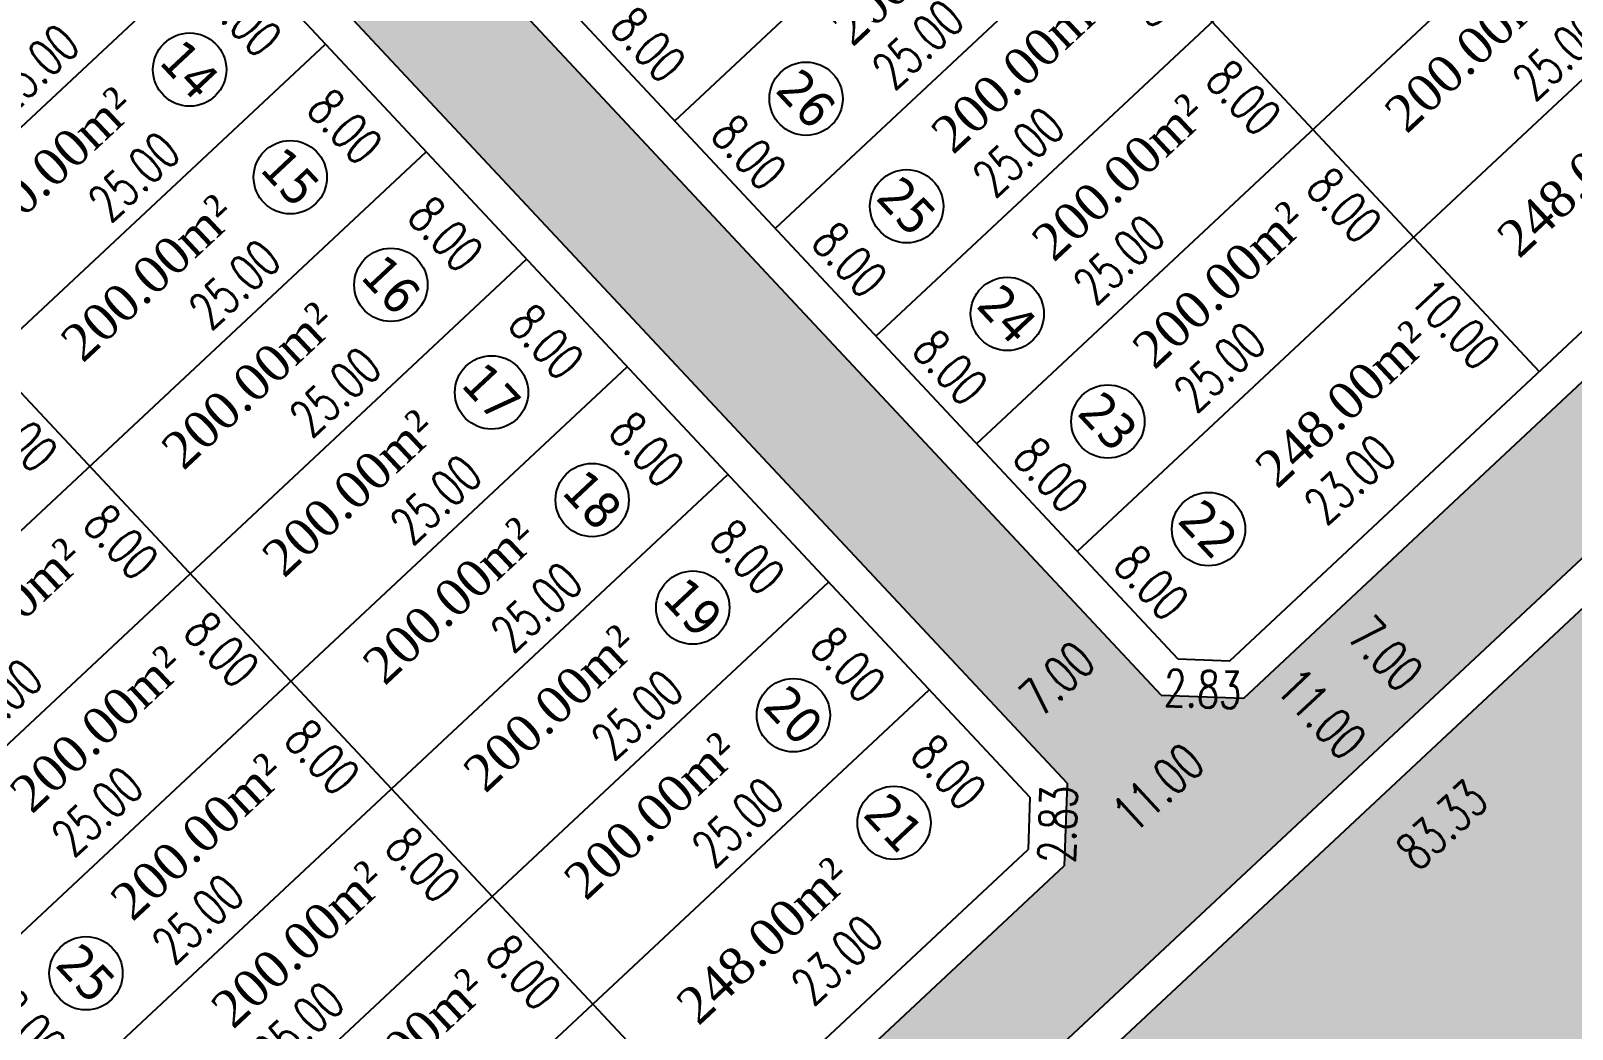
# Model space of a CAD drawing. Header units: metres. Extents: x 437145 to 438174, y 9614495 to 9615043.
# Drawn here: x 437497.6 to 437581.3, y 9614776.2 to 9614830.4 of the extents above; entities that cross this region are included whole.
import ezdxf

# ---------------------------------------------------------------- set-up
doc = ezdxf.new("R2010")
doc.units = ezdxf.units.M
doc.header["$PDMODE"] = 35
doc.header["$PDSIZE"] = 0.1
for name, color, linetype in [('AREA', 7, 'Continuous'), ('COTAS', 10, 'Continuous'), ('Layer3', 1, 'Continuous'), ('M_FIO', 32, 'Continuous'), ('MEIO_FIO', 7, 'Continuous'), ('ÁREA', 7, 'Continuous')]:
    doc.layers.add(name, color=color, linetype=linetype)
doc.styles.add('COTAS', font='romans.shx', dxfattribs={"width": 0.7})
doc.styles.add('tahoma', font='tahoma.ttf')
doc.styles.add('ÁREA', font='times.ttf', dxfattribs={"height": 2})
doc.dimstyles.new('C-75', dxfattribs={"dimtxt": 2, "dimasz": 0.2, "dimexe": 0, "dimexo": 0, "dimgap": 1, "dimtad": 0, "dimzin": 4, "dimdsep": 46, "dimtxsty": 'COTAS', "dimblk1": 'BOL-COT', "dimblk2": 'BOL-COT', "dimsah": 1, "dimcen": 0.1, "dimse1": 1, "dimse2": 1, "dimsd1": 1, "dimsd2": 1, "dimclrd": 8, "dimclre": 256, "dimaunit": 1, "dimadec": 3, "dimazin": 0, "dimtfac": 0.5, "dimtix": 1, "dimtmove": 0, "dimatfit": 3, "dimldrblk": 'BOL-COT', "dimfxl": 1, "dimtolj": 1, "dimtzin": 0, "dimarcsym": 0})

# ---------------------------------------------------------------- blocks, each defined once
blk = doc.blocks.new('*D592')
at = {"layer": 'Defpoints', "color": 0, "transparency": 16777216}
for p in [(2707.275, 1079.396), (2707.275, 1077.553), (2732.275, 1077.554)]:
    blk.add_point(p, dxfattribs=at)
at = {"layer": 'Layer3', "transparency": 16777216, "insert": (2719.775, 1079.397), "char_height": 2, "attachment_point": 5, "rotation": 0.00204, "style": 'COTAS'}
blk.add_mtext('\\A1;25.00', dxfattribs=at)
blk = doc.blocks.new('BOL-COT')
at = {"layer": 'COTAS'}
for p, q in [((-2, 0), (2, 0)), ((0, -3), (0, 3))]:
    blk.add_line(p, q, dxfattribs=at)
blk.add_circle((0, 0), 0.4, dxfattribs=at)
blk = doc.blocks.new('*D595')
at = {"layer": 'Defpoints', "color": 0, "transparency": 16777216}
for p in [(2707.276, 1071.396), (2707.276, 1069.553), (2732.276, 1069.554)]:
    blk.add_point(p, dxfattribs=at)
at = {"layer": 'Layer3', "transparency": 16777216, "insert": (2719.776, 1071.397), "char_height": 2, "attachment_point": 5, "rotation": 0.00204, "style": 'COTAS'}
blk.add_mtext('\\A1;25.00', dxfattribs=at)
blk = doc.blocks.new('*D599')
at = {"layer": 'Defpoints', "color": 0, "transparency": 16777216}
for p in [(2732.276, 1069.554), (2729.996, 1061.553), (2732.276, 1061.554)]:
    blk.add_point(p, dxfattribs=at)
at = {"layer": 'Layer3', "transparency": 16777216, "insert": (2729.996, 1065.553), "char_height": 2, "attachment_point": 5, "rotation": 270.00204, "style": 'COTAS'}
blk.add_mtext('\\A1;8.00', dxfattribs=at)
blk = doc.blocks.new('*D600')
at = {"layer": 'Defpoints', "color": 0, "transparency": 16777216}
for p in [(2707.276, 1063.396), (2707.276, 1061.553), (2732.276, 1061.554)]:
    blk.add_point(p, dxfattribs=at)
at = {"layer": 'Layer3', "transparency": 16777216, "insert": (2719.776, 1063.397), "char_height": 2, "attachment_point": 5, "rotation": 0.00204, "style": 'COTAS'}
blk.add_mtext('\\A1;25.00', dxfattribs=at)
blk = doc.blocks.new('*D604')
at = {"layer": 'Defpoints', "color": 0, "transparency": 16777216}
for p in [(2732.276, 1061.554), (2729.996, 1053.553), (2732.276, 1053.554)]:
    blk.add_point(p, dxfattribs=at)
at = {"layer": 'Layer3', "transparency": 16777216, "insert": (2729.996, 1057.553), "char_height": 2, "attachment_point": 5, "rotation": 270.00204, "style": 'COTAS'}
blk.add_mtext('\\A1;8.00', dxfattribs=at)
blk = doc.blocks.new('*D605')
at = {"layer": 'Defpoints', "color": 0, "transparency": 16777216}
for p in [(2707.276, 1055.396), (2707.276, 1053.553), (2732.276, 1053.554)]:
    blk.add_point(p, dxfattribs=at)
at = {"layer": 'Layer3', "transparency": 16777216, "insert": (2719.776, 1055.397), "char_height": 2, "attachment_point": 5, "rotation": 0.00204, "style": 'COTAS'}
blk.add_mtext('\\A1;25.00', dxfattribs=at)
blk = doc.blocks.new('*D607')
at = {"layer": 'Defpoints', "color": 0, "transparency": 16777216}
for p in [(2703.179, 1061.375), (2703.179, 1053.375), (2705.71, 1053.375)]:
    blk.add_point(p, dxfattribs=at)
at = {"layer": 'Layer3', "transparency": 16777216, "insert": (2705.71, 1057.375), "char_height": 2, "attachment_point": 5, "rotation": 270.00204, "style": 'COTAS'}
blk.add_mtext('\\A1;8.00', dxfattribs=at)
blk = doc.blocks.new('*D608')
at = {"layer": 'Defpoints', "color": 0, "transparency": 16777216}
for p in [(2707.275, 1055.588), (2682.276, 1053.543), (2707.276, 1053.553)]:
    blk.add_point(p, dxfattribs=at)
at = {"layer": 'Layer3', "transparency": 16777216, "insert": (2694.775, 1055.583), "char_height": 2, "attachment_point": 5, "rotation": 0.02224, "style": 'COTAS'}
blk.add_mtext('\\A1;25.00', dxfattribs=at)
blk = doc.blocks.new('*D609')
at = {"layer": 'Defpoints', "color": 0, "transparency": 16777216}
for p in [(2732.276, 1053.554), (2729.997, 1045.553), (2732.276, 1045.554)]:
    blk.add_point(p, dxfattribs=at)
at = {"layer": 'Layer3', "transparency": 16777216, "insert": (2729.997, 1049.553), "char_height": 2, "attachment_point": 5, "rotation": 270.00204, "style": 'COTAS'}
blk.add_mtext('\\A1;8.00', dxfattribs=at)
blk = doc.blocks.new('*D610')
at = {"layer": 'Defpoints', "color": 0, "transparency": 16777216}
for p in [(2707.276, 1047.396), (2707.276, 1045.553), (2732.276, 1045.554)]:
    blk.add_point(p, dxfattribs=at)
at = {"layer": 'Layer3', "transparency": 16777216, "insert": (2719.776, 1047.397), "char_height": 2, "attachment_point": 5, "rotation": 0.00204, "style": 'COTAS'}
blk.add_mtext('\\A1;25.00', dxfattribs=at)
blk = doc.blocks.new('*D612')
at = {"layer": 'Defpoints', "color": 0, "transparency": 16777216}
for p in [(2703.179, 1053.375), (2703.18, 1045.375), (2705.71, 1045.375)]:
    blk.add_point(p, dxfattribs=at)
at = {"layer": 'Layer3', "transparency": 16777216, "insert": (2705.71, 1049.375), "char_height": 2, "attachment_point": 5, "rotation": 270.00204, "style": 'COTAS'}
blk.add_mtext('\\A1;8.00', dxfattribs=at)
blk = doc.blocks.new('*D613')
at = {"layer": 'Defpoints', "color": 0, "transparency": 16777216}
for p in [(2707.276, 1047.588), (2682.276, 1045.543), (2707.276, 1045.553)]:
    blk.add_point(p, dxfattribs=at)
at = {"layer": 'Layer3', "transparency": 16777216, "insert": (2694.776, 1047.583), "char_height": 2, "attachment_point": 5, "rotation": 0.02224, "style": 'COTAS'}
blk.add_mtext('\\A1;25.00', dxfattribs=at)
blk = doc.blocks.new('*D614')
at = {"layer": 'Defpoints', "color": 0, "transparency": 16777216}
for p in [(2732.276, 1045.554), (2729.997, 1037.553), (2732.277, 1037.554)]:
    blk.add_point(p, dxfattribs=at)
at = {"layer": 'Layer3', "transparency": 16777216, "insert": (2729.997, 1041.553), "char_height": 2, "attachment_point": 5, "rotation": 270.00204, "style": 'COTAS'}
blk.add_mtext('\\A1;8.00', dxfattribs=at)
blk = doc.blocks.new('*D615')
at = {"layer": 'Defpoints', "color": 0, "transparency": 16777216}
for p in [(2707.277, 1039.396), (2707.277, 1037.553), (2732.277, 1037.554)]:
    blk.add_point(p, dxfattribs=at)
at = {"layer": 'Layer3', "transparency": 16777216, "insert": (2719.777, 1039.397), "char_height": 2, "attachment_point": 5, "rotation": 0.00204, "style": 'COTAS'}
blk.add_mtext('\\A1;25.00', dxfattribs=at)
blk = doc.blocks.new('*D617')
at = {"layer": 'Defpoints', "color": 0, "transparency": 16777216}
for p in [(2703.18, 1045.375), (2703.18, 1037.375), (2705.711, 1037.375)]:
    blk.add_point(p, dxfattribs=at)
at = {"layer": 'Layer3', "transparency": 16777216, "insert": (2705.71, 1041.375), "char_height": 2, "attachment_point": 5, "rotation": 270.00204, "style": 'COTAS'}
blk.add_mtext('\\A1;8.00', dxfattribs=at)
blk = doc.blocks.new('*D618')
at = {"layer": 'Defpoints', "color": 0, "transparency": 16777216}
for p in [(2707.276, 1039.588), (2682.277, 1037.543), (2707.277, 1037.553)]:
    blk.add_point(p, dxfattribs=at)
at = {"layer": 'Layer3', "transparency": 16777216, "insert": (2694.776, 1039.583), "char_height": 2, "attachment_point": 5, "rotation": 0.02224, "style": 'COTAS'}
blk.add_mtext('\\A1;25.00', dxfattribs=at)
blk = doc.blocks.new('*D619')
at = {"layer": 'Defpoints', "color": 0, "transparency": 16777216}
for p in [(2707.277, 1031.396), (2707.277, 1029.553), (2732.277, 1029.554)]:
    blk.add_point(p, dxfattribs=at)
at = {"layer": 'Layer3', "transparency": 16777216, "insert": (2719.777, 1031.397), "char_height": 2, "attachment_point": 5, "rotation": 0.00204, "style": 'COTAS'}
blk.add_mtext('\\A1;25.00', dxfattribs=at)
blk = doc.blocks.new('*D620')
at = {"layer": 'Defpoints', "color": 0, "transparency": 16777216}
for p in [(2682.277, 1037.552), (2682.277, 1029.552), (2684.069, 1029.552)]:
    blk.add_point(p, dxfattribs=at)
at = {"layer": 'Layer3', "transparency": 16777216, "insert": (2684.069, 1033.552), "char_height": 2, "attachment_point": 5, "rotation": 270.00204, "style": 'COTAS'}
blk.add_mtext('\\A1;8.00', dxfattribs=at)
blk = doc.blocks.new('*D621')
at = {"layer": 'Defpoints', "color": 0, "transparency": 16777216}
for p in [(2703.18, 1037.375), (2703.18, 1029.375), (2705.711, 1029.375)]:
    blk.add_point(p, dxfattribs=at)
at = {"layer": 'Layer3', "transparency": 16777216, "insert": (2705.711, 1033.375), "char_height": 2, "attachment_point": 5, "rotation": 270.00204, "style": 'COTAS'}
blk.add_mtext('\\A1;8.00', dxfattribs=at)
blk = doc.blocks.new('*D622')
at = {"layer": 'Defpoints', "color": 0, "transparency": 16777216}
for p in [(2707.276, 1031.588), (2682.277, 1029.543), (2707.277, 1029.553)]:
    blk.add_point(p, dxfattribs=at)
at = {"layer": 'Layer3', "transparency": 16777216, "insert": (2694.776, 1031.583), "char_height": 2, "attachment_point": 5, "rotation": 0.02224, "style": 'COTAS'}
blk.add_mtext('\\A1;25.00', dxfattribs=at)
blk = doc.blocks.new('*D623')
at = {"layer": 'Defpoints', "color": 0, "transparency": 16777216}
for p in [(2732.277, 1029.554), (2729.998, 1021.553), (2732.277, 1021.554)]:
    blk.add_point(p, dxfattribs=at)
at = {"layer": 'Layer3', "transparency": 16777216, "insert": (2729.997, 1025.553), "char_height": 2, "attachment_point": 5, "rotation": 270.00204, "style": 'COTAS'}
blk.add_mtext('\\A1;8.00', dxfattribs=at)
blk = doc.blocks.new('*D624')
at = {"layer": 'Defpoints', "color": 0, "transparency": 16777216}
for p in [(2707.277, 1023.396), (2707.277, 1021.553), (2732.277, 1021.554)]:
    blk.add_point(p, dxfattribs=at)
at = {"layer": 'Layer3', "transparency": 16777216, "insert": (2719.777, 1023.397), "char_height": 2, "attachment_point": 5, "rotation": 0.00204, "style": 'COTAS'}
blk.add_mtext('\\A1;25.00', dxfattribs=at)
blk = doc.blocks.new('*D626')
at = {"layer": 'Defpoints', "color": 0, "transparency": 16777216}
for p in [(2703.18, 1029.375), (2703.18, 1021.375), (2705.711, 1021.375)]:
    blk.add_point(p, dxfattribs=at)
at = {"layer": 'Layer3', "transparency": 16777216, "insert": (2705.711, 1025.375), "char_height": 2, "attachment_point": 5, "rotation": 270.00204, "style": 'COTAS'}
blk.add_mtext('\\A1;8.00', dxfattribs=at)
blk = doc.blocks.new('*D627')
at = {"layer": 'Defpoints', "color": 0, "transparency": 16777216}
for p in [(2707.276, 1023.588), (2682.277, 1021.543), (2707.277, 1021.553)]:
    blk.add_point(p, dxfattribs=at)
at = {"layer": 'Layer3', "transparency": 16777216, "insert": (2694.776, 1023.583), "char_height": 2, "attachment_point": 5, "rotation": 0.02224, "style": 'COTAS'}
blk.add_mtext('\\A1;25.00', dxfattribs=at)
blk = doc.blocks.new('*D628')
at = {"layer": 'Defpoints', "color": 0, "transparency": 16777216}
for p in [(2732.277, 1021.554), (2729.998, 1013.553), (2732.278, 1013.554)]:
    blk.add_point(p, dxfattribs=at)
at = {"layer": 'Layer3', "transparency": 16777216, "insert": (2729.998, 1017.553), "char_height": 2, "attachment_point": 5, "rotation": 270.00204, "style": 'COTAS'}
blk.add_mtext('\\A1;8.00', dxfattribs=at)
blk = doc.blocks.new('*D629')
at = {"layer": 'Defpoints', "color": 0, "transparency": 16777216}
for p in [(2707.277, 1015.396), (2707.278, 1013.553), (2732.278, 1013.554)]:
    blk.add_point(p, dxfattribs=at)
at = {"layer": 'Layer3', "transparency": 16777216, "insert": (2719.777, 1015.397), "char_height": 2, "attachment_point": 5, "rotation": 0.00204, "style": 'COTAS'}
blk.add_mtext('\\A1;25.00', dxfattribs=at)
blk = doc.blocks.new('*D631')
at = {"layer": 'Defpoints', "color": 0, "transparency": 16777216}
for p in [(2703.18, 1021.375), (2703.181, 1013.375), (2705.711, 1013.375)]:
    blk.add_point(p, dxfattribs=at)
at = {"layer": 'Layer3', "transparency": 16777216, "insert": (2705.711, 1017.375), "char_height": 2, "attachment_point": 5, "rotation": 270.00204, "style": 'COTAS'}
blk.add_mtext('\\A1;8.00', dxfattribs=at)
blk = doc.blocks.new('*D632')
at = {"layer": 'Defpoints', "color": 0, "transparency": 16777216}
for p in [(2707.277, 1015.588), (2682.278, 1013.543), (2707.278, 1013.553)]:
    blk.add_point(p, dxfattribs=at)
at = {"layer": 'Layer3', "transparency": 16777216, "insert": (2694.777, 1015.583), "char_height": 2, "attachment_point": 5, "rotation": 0.02224, "style": 'COTAS'}
blk.add_mtext('\\A1;25.00', dxfattribs=at)
blk = doc.blocks.new('*D633')
at = {"layer": 'Defpoints', "color": 0, "transparency": 16777216}
for p in [(2732.278, 1013.554), (2729.998, 1005.553), (2732.278, 1005.554)]:
    blk.add_point(p, dxfattribs=at)
at = {"layer": 'Layer3', "transparency": 16777216, "insert": (2729.998, 1009.553), "char_height": 2, "attachment_point": 5, "rotation": 270.00204, "style": 'COTAS'}
blk.add_mtext('\\A1;8.00', dxfattribs=at)
blk = doc.blocks.new('*D634')
at = {"layer": 'Defpoints', "color": 0, "transparency": 16777216}
for p in [(2707.106, 1006.26), (2707.106, 1002.43), (2730.106, 1002.43)]:
    blk.add_point(p, dxfattribs=at)
at = {"layer": 'Layer3', "transparency": 16777216, "insert": (2718.606, 1006.26), "char_height": 2, "attachment_point": 5, "rotation": 0.00204, "style": 'COTAS'}
blk.add_mtext('\\A1;23.00', dxfattribs=at)
blk = doc.blocks.new('*D637')
at = {"layer": 'Defpoints', "color": 0, "transparency": 16777216}
for p in [(2707.278, 1013.553), (2705.714, 1003.553), (2707.278, 1003.553)]:
    blk.add_point(p, dxfattribs=at)
at = {"layer": 'Layer3', "transparency": 16777216, "insert": (2705.714, 1008.553), "char_height": 2, "attachment_point": 5, "rotation": 270.00204, "style": 'COTAS'}
blk.add_mtext('\\A1;10.00', dxfattribs=at)
blk = doc.blocks.new('*D702')
at = {"layer": 'Defpoints', "color": 0, "transparency": 16777216}
for p in [(2743.276, 1053.554), (2743.276, 1045.554), (2745.069, 1045.554)]:
    blk.add_point(p, dxfattribs=at)
at = {"layer": 'Layer3', "transparency": 16777216, "insert": (2745.068, 1049.554), "char_height": 2, "attachment_point": 5, "rotation": 270.00204, "style": 'COTAS'}
blk.add_mtext('\\A1;8.00', dxfattribs=at)
blk = doc.blocks.new('*D704')
at = {"layer": 'Defpoints', "color": 0, "transparency": 16777216}
for p in [(2768.276, 1047.59), (2743.276, 1045.545), (2768.276, 1045.555)]:
    blk.add_point(p, dxfattribs=at)
at = {"layer": 'Layer3', "transparency": 16777216, "insert": (2755.776, 1047.585), "char_height": 2, "attachment_point": 5, "rotation": 0.02224, "style": 'COTAS'}
blk.add_mtext('\\A1;25.00', dxfattribs=at)
blk = doc.blocks.new('*D707')
at = {"layer": 'Defpoints', "color": 0, "transparency": 16777216}
for p in [(2743.276, 1045.554), (2743.277, 1037.554), (2745.069, 1037.554)]:
    blk.add_point(p, dxfattribs=at)
at = {"layer": 'Layer3', "transparency": 16777216, "insert": (2745.069, 1041.554), "char_height": 2, "attachment_point": 5, "rotation": 270.00204, "style": 'COTAS'}
blk.add_mtext('\\A1;8.00', dxfattribs=at)
blk = doc.blocks.new('*D709')
at = {"layer": 'Defpoints', "color": 0, "transparency": 16777216}
for p in [(2768.276, 1039.59), (2743.277, 1037.545), (2768.277, 1037.555)]:
    blk.add_point(p, dxfattribs=at)
at = {"layer": 'Layer3', "transparency": 16777216, "insert": (2755.776, 1039.585), "char_height": 2, "attachment_point": 5, "rotation": 0.02224, "style": 'COTAS'}
blk.add_mtext('\\A1;25.00', dxfattribs=at)
blk = doc.blocks.new('*D711')
at = {"layer": 'Defpoints', "color": 0, "transparency": 16777216}
for p in [(2743.277, 1037.554), (2743.277, 1029.554), (2745.069, 1029.554)]:
    blk.add_point(p, dxfattribs=at)
at = {"layer": 'Layer3', "transparency": 16777216, "insert": (2745.069, 1033.554), "char_height": 2, "attachment_point": 5, "rotation": 270.00204, "style": 'COTAS'}
blk.add_mtext('\\A1;8.00', dxfattribs=at)
blk = doc.blocks.new('*D712')
at = {"layer": 'Defpoints', "color": 0, "transparency": 16777216}
for p in [(2764.18, 1037.377), (2764.18, 1029.377), (2766.711, 1029.377)]:
    blk.add_point(p, dxfattribs=at)
at = {"layer": 'Layer3', "transparency": 16777216, "insert": (2766.711, 1033.377), "char_height": 2, "attachment_point": 5, "rotation": 270.00204, "style": 'COTAS'}
blk.add_mtext('\\A1;8.00', dxfattribs=at)
blk = doc.blocks.new('*D713')
at = {"layer": 'Defpoints', "color": 0, "transparency": 16777216}
for p in [(2768.276, 1031.59), (2743.277, 1029.545), (2768.277, 1029.555)]:
    blk.add_point(p, dxfattribs=at)
at = {"layer": 'Layer3', "transparency": 16777216, "insert": (2755.776, 1031.585), "char_height": 2, "attachment_point": 5, "rotation": 0.02224, "style": 'COTAS'}
blk.add_mtext('\\A1;25.00', dxfattribs=at)
blk = doc.blocks.new('*D715')
at = {"layer": 'Defpoints', "color": 0, "transparency": 16777216}
for p in [(2768.277, 1023.399), (2768.277, 1021.555), (2793.277, 1021.556)]:
    blk.add_point(p, dxfattribs=at)
at = {"layer": 'Layer3', "transparency": 16777216, "insert": (2780.777, 1023.399), "char_height": 2, "attachment_point": 5, "rotation": 0.00204, "style": 'COTAS'}
blk.add_mtext('\\A1;25.00', dxfattribs=at)
blk = doc.blocks.new('*D716')
at = {"layer": 'Defpoints', "color": 0, "transparency": 16777216}
for p in [(2743.277, 1029.554), (2743.277, 1021.554), (2745.069, 1021.554)]:
    blk.add_point(p, dxfattribs=at)
at = {"layer": 'Layer3', "transparency": 16777216, "insert": (2745.069, 1025.554), "char_height": 2, "attachment_point": 5, "rotation": 270.00204, "style": 'COTAS'}
blk.add_mtext('\\A1;8.00', dxfattribs=at)
blk = doc.blocks.new('*D717')
at = {"layer": 'Defpoints', "color": 0, "transparency": 16777216}
for p in [(2764.18, 1029.377), (2764.18, 1021.377), (2766.711, 1021.377)]:
    blk.add_point(p, dxfattribs=at)
at = {"layer": 'Layer3', "transparency": 16777216, "insert": (2766.711, 1025.377), "char_height": 2, "attachment_point": 5, "rotation": 270.00204, "style": 'COTAS'}
blk.add_mtext('\\A1;8.00', dxfattribs=at)
blk = doc.blocks.new('*D718')
at = {"layer": 'Defpoints', "color": 0, "transparency": 16777216}
for p in [(2768.276, 1023.59), (2743.277, 1021.545), (2768.277, 1021.555)]:
    blk.add_point(p, dxfattribs=at)
at = {"layer": 'Layer3', "transparency": 16777216, "insert": (2755.776, 1023.585), "char_height": 2, "attachment_point": 5, "rotation": 0.02224, "style": 'COTAS'}
blk.add_mtext('\\A1;25.00', dxfattribs=at)
blk = doc.blocks.new('*D720')
at = {"layer": 'Defpoints', "color": 0, "transparency": 16777216}
for p in [(2768.277, 1015.399), (2768.278, 1013.555), (2793.278, 1013.556)]:
    blk.add_point(p, dxfattribs=at)
at = {"layer": 'Layer3', "transparency": 16777216, "insert": (2780.777, 1015.399), "char_height": 2, "attachment_point": 5, "rotation": 0.00204, "style": 'COTAS'}
blk.add_mtext('\\A1;25.00', dxfattribs=at)
blk = doc.blocks.new('*D721')
at = {"layer": 'Defpoints', "color": 0, "transparency": 16777216}
for p in [(2743.277, 1021.554), (2743.278, 1013.554), (2745.07, 1013.554)]:
    blk.add_point(p, dxfattribs=at)
at = {"layer": 'Layer3', "transparency": 16777216, "insert": (2745.07, 1017.554), "char_height": 2, "attachment_point": 5, "rotation": 270.00204, "style": 'COTAS'}
blk.add_mtext('\\A1;8.00', dxfattribs=at)
blk = doc.blocks.new('*D722')
at = {"layer": 'Defpoints', "color": 0, "transparency": 16777216}
for p in [(2764.18, 1021.377), (2764.181, 1013.377), (2766.711, 1013.377)]:
    blk.add_point(p, dxfattribs=at)
at = {"layer": 'Layer3', "transparency": 16777216, "insert": (2766.711, 1017.377), "char_height": 2, "attachment_point": 5, "rotation": 270.00204, "style": 'COTAS'}
blk.add_mtext('\\A1;8.00', dxfattribs=at)
blk = doc.blocks.new('*D723')
at = {"layer": 'Defpoints', "color": 0, "transparency": 16777216}
for p in [(2768.277, 1015.59), (2743.278, 1013.545), (2768.278, 1013.555)]:
    blk.add_point(p, dxfattribs=at)
at = {"layer": 'Layer3', "transparency": 16777216, "insert": (2755.777, 1015.585), "char_height": 2, "attachment_point": 5, "rotation": 0.02224, "style": 'COTAS'}
blk.add_mtext('\\A1;25.00', dxfattribs=at)
blk = doc.blocks.new('*D725')
at = {"layer": 'Defpoints', "color": 0, "transparency": 16777216}
for p in [(2768.106, 1006.262), (2768.106, 1002.432), (2791.106, 1002.433)]:
    blk.add_point(p, dxfattribs=at)
at = {"layer": 'Layer3', "transparency": 16777216, "insert": (2779.606, 1006.262), "char_height": 2, "attachment_point": 5, "rotation": 0.00204, "style": 'COTAS'}
blk.add_mtext('\\A1;23.00', dxfattribs=at)
blk = doc.blocks.new('*D726')
at = {"layer": 'Defpoints', "color": 0, "transparency": 16777216}
for p in [(2743.278, 1013.554), (2743.278, 1005.554), (2745.07, 1005.554)]:
    blk.add_point(p, dxfattribs=at)
at = {"layer": 'Layer3', "transparency": 16777216, "insert": (2745.07, 1009.554), "char_height": 2, "attachment_point": 5, "rotation": 270.00204, "style": 'COTAS'}
blk.add_mtext('\\A1;8.00', dxfattribs=at)
blk = doc.blocks.new('*D727')
at = {"layer": 'Defpoints', "color": 0, "transparency": 16777216}
for p in [(2768.278, 1006.305), (2745.278, 1003.554), (2768.278, 1003.555)]:
    blk.add_point(p, dxfattribs=at)
at = {"layer": 'Layer3', "transparency": 16777216, "insert": (2756.778, 1006.305), "char_height": 2, "attachment_point": 5, "rotation": 0.00204, "style": 'COTAS'}
blk.add_mtext('\\A1;23.00', dxfattribs=at)
blk = doc.blocks.new('*D728')
at = {"layer": 'Defpoints', "color": 0, "transparency": 16777216}
for p in [(2768.278, 1013.555), (2766.714, 1003.555), (2768.278, 1003.555)]:
    blk.add_point(p, dxfattribs=at)
at = {"layer": 'Layer3', "transparency": 16777216, "insert": (2766.714, 1008.555), "char_height": 2, "attachment_point": 5, "rotation": 270.00204, "style": 'COTAS'}
blk.add_mtext('\\A1;10.00', dxfattribs=at)
blk = doc.blocks.new('*D829')
at = {"layer": 'Defpoints', "color": 0, "transparency": 16777216}
for p in [(2732.277, 1037.554), (2729.997, 1029.553), (2732.277, 1029.554)]:
    blk.add_point(p, dxfattribs=at)
at = {"layer": 'Layer3', "transparency": 16777216, "insert": (2729.997, 1033.553), "char_height": 2, "attachment_point": 5, "rotation": 270.00204, "style": 'COTAS'}
blk.add_mtext('\\A1;8.00', dxfattribs=at)
blk = doc.blocks.new('*D841')
at = {"layer": 'Defpoints', "color": 0, "transparency": 16777216}
for p in [(2732.278, 1005.554), (2730.278, 1003.553), (2731.385, 1002.447)]:
    blk.add_point(p, dxfattribs=at)
at = {"layer": 'Layer3', "transparency": 16777216, "insert": (2732.385, 1003.447), "char_height": 2, "attachment_point": 5, "rotation": 45.00204, "style": 'COTAS'}
blk.add_mtext('\\A1;2.83', dxfattribs=at)
blk = doc.blocks.new('*D842')
at = {"layer": 'Defpoints', "color": 0, "transparency": 16777216}
for p in [(2743.278, 1005.554), (2745.278, 1003.554), (2744.158, 1002.434)]:
    blk.add_point(p, dxfattribs=at)
at = {"layer": 'Layer3', "transparency": 16777216, "insert": (2743.158, 1003.434), "char_height": 2, "attachment_point": 5, "rotation": 315.00204, "style": 'COTAS'}
blk.add_mtext('\\A1;2.83', dxfattribs=at)
blk = doc.blocks.new('*D880')
at = {"layer": 'Defpoints', "color": 0, "transparency": 16777216}
for p in [(2732.278, 1005.662), (2743.278, 1005.554), (2743.234, 1001.13)]:
    blk.add_point(p, dxfattribs=at)
at = {"layer": 'Layer3', "transparency": 16777216, "insert": (2737.734, 1001.184), "char_height": 2, "attachment_point": 5, "rotation": 359.43568, "style": 'COTAS'}
blk.add_mtext('\\A1;11.00', dxfattribs=at)
blk = doc.blocks.new('*D881')
at = {"layer": 'Defpoints', "color": 0, "transparency": 16777216}
for p in [(2734.278, 1009.264), (2741.278, 1009.264), (2741.278, 1009.264)]:
    blk.add_point(p, dxfattribs=at)
at = {"layer": 'Layer3', "transparency": 16777216, "insert": (2737.778, 1009.264), "char_height": 2, "attachment_point": 5, "rotation": 0.00204, "style": 'COTAS'}
blk.add_mtext('\\A1;7.00', dxfattribs=at)
blk = doc.blocks.new('*D882')
at = {"layer": 'Defpoints', "color": 0, "transparency": 16777216}
for p in [(2745.521, 1001.554), (2745.521, 994.554), (2751.721, 994.554)]:
    blk.add_point(p, dxfattribs=at)
at = {"layer": 'Layer3', "transparency": 16777216, "insert": (2751.721, 998.054), "char_height": 2, "attachment_point": 5, "rotation": 270.00204, "style": 'COTAS'}
blk.add_mtext('\\A1;7.00', dxfattribs=at)
blk = doc.blocks.new('*D883')
at = {"layer": 'Defpoints', "color": 0, "transparency": 16777216}
for p in [(2745.278, 1003.554), (2745.278, 992.554), (2746.952, 992.554)]:
    blk.add_point(p, dxfattribs=at)
at = {"layer": 'Layer3', "transparency": 16777216, "insert": (2746.951, 998.054), "char_height": 2, "attachment_point": 5, "rotation": 270.00204, "style": 'COTAS'}
blk.add_mtext('\\A1;11.00', dxfattribs=at)
blk = doc.blocks.new('*D914')
at = {"layer": 'Defpoints', "color": 0, "transparency": 16777216}
for p in [(2705.948, 992.54), (2789.278, 992.543), (2705.948, 989.182)]:
    blk.add_point(p, dxfattribs=at)
at = {"layer": 'Layer3', "transparency": 16777216, "insert": (2747.613, 989.183), "char_height": 2, "attachment_point": 5, "rotation": 0.00204, "style": 'COTAS'}
blk.add_mtext('\\A1;83.33', dxfattribs=at)
blk = doc.blocks.new('atutu')
h = blk.add_hatch(color=252)
h.dxf.hatch_style = 1
h.paths.add_polyline_path([(2863.271, 1159.558), (2832.441, 1159.557), (2829.27, 1162.729), (2829.271, 1186.557), (2822.271, 1186.557), (2822.27, 1162.728), (2819.098, 1159.557), (2712.444, 1159.553), (2709.272, 1162.724), (2709.271, 1186.548), (2702.271, 1186.553), (2702.272, 1162.724), (2699.101, 1159.552), (2531.944, 1159.546), (2528.772, 1162.718), (2528.771, 1186.546), (2521.771, 1186.546), (2521.772, 1162.718), (2518.601, 1159.546), (2436.444, 1159.543), (2433.273, 1162.713), (2433.273, 1186.282), (2426.273, 1186.282), (2426.282, 928.758), (2433.282, 928.743), (2433.28, 991.384), (2436.439, 994.543), (2521.437, 994.546), (2521.437, 994.546), (2524.218, 994.546), (2531.218, 994.546), (2534.78, 994.547), (2534.769, 994.547), (2792.107, 994.556), (2795.278, 991.384), (2795.281, 928.756), (2802.281, 928.756), (2802.278, 991.395), (2805.439, 994.556), (2853.118, 994.558), (2856.278, 991.397), (2856.281, 928.758), (2863.271, 928.758)])
h.paths.add_polyline_path([(2612.273, 1149.378), (2612.278, 1004.721), (2609.106, 1001.549), (2561.45, 1001.548), (2558.278, 1004.719), (2558.273, 1149.376), (2561.444, 1152.548), (2609.101, 1152.549)], flags=16)
h.paths.add_polyline_path([(2619.273, 1149.378), (2622.444, 1152.55), (2670.101, 1152.551), (2673.273, 1149.38), (2673.278, 1004.723), (2670.106, 1001.551), (2622.45, 1001.55), (2619.278, 1004.721)], flags=16)
h.paths.add_polyline_path([(2551.273, 1149.376), (2551.278, 1004.719), (2548.106, 1001.547), (2500.45, 1001.545), (2497.278, 1004.717), (2497.273, 1149.374), (2500.444, 1152.545), (2548.101, 1152.547)], flags=16)
h.paths.add_polyline_path([(2680.273, 1149.38), (2683.444, 1152.552), (2731.101, 1152.554), (2734.273, 1149.382), (2734.278, 1004.725), (2731.106, 1001.554), (2683.45, 1001.552), (2680.278, 1004.723)], flags=16)
h.paths.add_polyline_path([(2490.273, 1149.373), (2490.278, 1004.717), (2487.106, 1001.545), (2436.452, 1001.543), (2433.279, 1004.716), (2433.274, 1149.373), (2436.444, 1152.543), (2487.101, 1152.545)], flags=16)
h.paths.add_polyline_path([(2741.273, 1149.382), (2744.444, 1152.554), (2792.101, 1152.556), (2795.273, 1149.384), (2795.278, 1004.727), (2792.106, 1001.556), (2744.45, 1001.554), (2741.278, 1004.725)], flags=16)
h.paths.add_polyline_path([(2802.273, 1149.384), (2805.444, 1152.556), (2853.101, 1152.558), (2856.273, 1149.386), (2856.278, 1004.73), (2853.106, 1001.558), (2805.45, 1001.556), (2802.278, 1004.728)], flags=16)
at = {"layer": 'MEIO_FIO'}
h = blk.add_hatch(dxfattribs=at)
h.set_pattern_fill('AR-CONC', color=5, scale=0.2)
h.set_pattern_definition([(50, (-474828.2892, -9591283.5444), (1.4345203652, -0.12550426997), [0.15, -1.65]), (355, (-474828.2892, -9591283.5444), (-0.27750266723, 1.5043842674), [0.12, -1.32]), (100.45144446, (-474828.1696, -9591283.5549), (1.15701769345, 1.37887998194), [0.127480384, -1.402284224]), (46.1842, (-474828.2892, -9591283.1444), (2.13448266134, -0.3310385616), [0.225, -2.475]), (96.63563549, (-474828.1113, -9591283.172), (1.86932389135, 1.94823720155), [0.191220684, -2.10342752]), (351.18416399, (-474828.2892, -9591283.1444), (1.8693238901, 1.94823720054), [0.18, -1.980000002]), (21, (-474828.0892, -9591283.2444), (1.19381410424, -0.80523778133), [0.15, -1.65]), (326, (-474828.0892, -9591283.2444), (0.48663066384, 1.4503000901), [0.12, -1.32]), (71.45144474, (-474827.9897, -9591283.3115), (1.68044475346, 0.64506230561), [0.12748038, -1.402284224]), (37.5, (-474828.2892, -9591283.54443), (0.024319710635, 0.665787707663), [0, -1.304, 0, -1.34, 0, -1.325]), (7.5, (-474828.2892, -9591283.5444), (0.526139074884, 0.788823423765), [0, -0.764, 0, -1.274, 0, -0.505]), (327.5, (-474828.7352, -9591283.54443), (1.067644872345, -0.04510974347), [0, -0.5, 0, -1.56, 0, -2.07]), (317.5, (-474828.9352, -9591283.5444), (1.166372338685, 0.200209964665), [0, -0.65, 0, -1.036, 0, -1.47])])
h.paths.add_polyline_path([(2707.948, 992.553), (2705.948, 990.553), (2705.951, 930.175, -0.414224), (2707.358, 928.768), (2793.281, 928.768), (2793.278, 990.556), (2791.278, 992.556)])
h.paths.add_polyline_path([(2753.868, 959.551, -1), (2747.502, 959.551, -1)], flags=0)
h.paths.add_polyline_path([(2747.574, 930.61), (2754.174, 930.61), (2754.174, 933.61), (2747.574, 933.61)], flags=24)
h.paths.add_polyline_path([(2788.586, 962.922), (2788.586, 956.389), (2791.586, 956.389), (2791.586, 962.922)], flags=24)
h.paths.add_polyline_path([(2746.313, 987.696), (2752.913, 987.696), (2752.913, 990.696), (2746.313, 990.696)], flags=24)
h.paths.add_polyline_path([(2708.209, 962.919), (2708.209, 956.386), (2711.209, 956.386), (2711.209, 962.919)], flags=24)
h.paths.add_polyline_path([(2746.977, 955.932), (2753.982, 955.932), (2753.982, 963.493), (2746.976, 963.493)], flags=24)
h.paths.add_polyline_path([(2724.621, 962.405), (2783.404, 962.359), (2783.409, 968.452), (2724.626, 968.497)], flags=24)
at = {"layer": 'Layer3', "color": 0}
for p, q in [((2732.278, 1005.554), (2730.278, 1003.553)), ((2743.278, 1005.554), (2745.278, 1003.554))]:
    blk.add_line(p, q, dxfattribs=at)
for points in [[(2707.273, 1150.553), (2707.278, 1003.553)], [(2768.273, 1150.555), (2768.278, 1003.555)], [(2732.278, 1005.554), (2732.273, 1148.554)], [(2743.278, 1005.554), (2743.273, 1148.554)], [(2682.276, 1069.552), (2732.276, 1069.554)], [(2682.276, 1061.552), (2732.276, 1061.554)], [(2682.276, 1053.552), (2732.276, 1053.554)], [(2682.276, 1045.552), (2732.276, 1045.554)], [(2743.276, 1045.554), (2793.276, 1045.556)], [(2682.277, 1037.552), (2732.277, 1037.554)], [(2743.277, 1037.554), (2793.277, 1037.556)], [(2682.277, 1029.552), (2732.277, 1029.554)], [(2743.277, 1029.554), (2793.277, 1029.556)], [(2682.277, 1021.552), (2732.277, 1021.554)], [(2743.277, 1021.554), (2793.277, 1021.556)], [(2682.278, 1013.552), (2732.278, 1013.554)], [(2743.278, 1013.554), (2793.278, 1013.556)], [(2684.278, 1003.552), (2730.278, 1003.553)], [(2745.278, 1003.554), (2791.278, 1003.556)], [(2707.948, 992.553), (2791.278, 992.556)], [(2707.948, 992.553), (2791.278, 992.556)]]:
    blk.add_lwpolyline(points, dxfattribs=at)
for centre in [(2725.946, 1065.574), (2725.946, 1057.574), (2725.946, 1049.574), (2725.947, 1041.574), (2749.316, 1041.566), (2688.316, 1033.564), (2725.947, 1033.574), (2749.316, 1033.566), (2725.947, 1025.574), (2749.316, 1025.566), (2725.947, 1017.574), (2749.317, 1017.566), (2725.948, 1009.574), (2749.317, 1009.566)]:
    blk.add_circle(centre, 1.991, dxfattribs=at)
at = {"layer": 'M_FIO'}
for p, q in [((2734.278, 1004.725), (2731.106, 1001.554)), ((2734.278, 1004.725), (2731.106, 1001.554)), ((2741.278, 1004.725), (2744.45, 1001.554)), ((2741.278, 1004.725), (2744.45, 1001.554))]:
    blk.add_line(p, q, dxfattribs=at)
for points in [[(2734.278, 1004.725), (2734.273, 1149.382)], [(2734.278, 1004.725), (2734.273, 1149.382)], [(2741.278, 1004.725), (2741.273, 1149.382)], [(2741.278, 1004.725), (2741.273, 1149.382)], [(2683.45, 1001.552), (2731.106, 1001.554)], [(2683.45, 1001.552), (2731.106, 1001.554)], [(2744.45, 1001.554), (2792.106, 1001.556)], [(2744.45, 1001.554), (2792.106, 1001.556)], [(2707.12, 994.553), (2792.107, 994.556)], [(2707.12, 994.553), (2792.107, 994.556)]]:
    blk.add_lwpolyline(points, dxfattribs=at)
at = {"layer": 'AREA', "color": 0, "linetype": 'ByBlock', "lineweight": -2, "style": 'tahoma'}
blk.add_text('ÁREA INSTITUCIONAL = 5.567,67m²', height=2.5, rotation=359.95573, dxfattribs=at).set_placement((2725.654, 964.041))
at = {"layer": 'Layer3', "color": 5, "char_height": 2, "attachment_point": 5, "rotation": 270.04973, "style": 'tahoma'}
for s, insert in [('\\A1;14', (2725.946, 1065.574)), ('\\A1;15', (2725.946, 1057.574)), ('\\A1;16', (2725.946, 1049.574)), ('\\A1;17', (2725.947, 1041.574)), ('\\A1;26', (2749.316, 1041.566)), ('\\A1;25', (2688.316, 1033.564)), ('\\A1;18', (2725.947, 1033.574)), ('\\A1;25', (2749.316, 1033.566)), ('\\A1;24', (2749.316, 1025.566)), ('\\A1;19', (2725.947, 1025.574)), ('\\A1;20', (2725.947, 1017.574)), ('\\A1;23', (2749.317, 1017.566)), ('\\A1;21', (2725.948, 1009.574)), ('\\A1;22', (2749.317, 1009.566))]:
    blk.add_mtext(s, dxfattribs=dict(at, insert=insert))
at = {"layer": 'ÁREA', "linetype": 'Continuous', "lineweight": -2, "extrusion": (0.026231, -0.000470843, 0.999656), "style": 'ÁREA'}
for s, p in [('200.00m²', (1114.344, -2690.427, 66.055)), ('200.00m²', (1106.345, -2690.571, 66.058)), ('200.00m²', (1098, -2671.972, 65.57)), ('200.00m²', (1098.346, -2690.715, 66.062)), ('200.00m²', (1090.002, -2672.115, 65.574)), ('200.00m²', (1090.348, -2690.859, 66.066)), ('200.00m²', (1091.099, -2733.085, 67.174)), ('200.00m²', (1082.003, -2672.259, 65.578)), ('200.00m²', (1082.349, -2691.002, 66.07)), ('200.00m²', (1083.1, -2733.228, 67.178)), ('200.00m²', (1074.004, -2672.403, 65.582)), ('200.00m²', (1074.35, -2691.146, 66.073)), ('200.00m²', (1075.101, -2733.372, 67.182)), ('200.00m²', (1066.006, -2672.547, 65.585)), ('200.00m²', (1066.352, -2691.29, 66.077)), ('200.00m²', (1067.103, -2733.516, 67.185)), ('200.00m²', (1067.449, -2752.259, 67.677)), ('248.00m²', (1057.227, -2691.283, 66.077)), ('248.00m²', (1057.829, -2734.128, 67.201)), ('248.00m²', (1058.324, -2752.252, 67.677))]:
    blk.add_text(s, height=2, rotation=271, dxfattribs=at).set_placement(p)
at = {"layer": 'Layer3', "color": 0}
for p1, p2, distance, picture, middle in [((2732.275, 1077.554), (2707.275, 1077.553), -1.844, '*D592', (2719.775, 1079.397)), ((2732.276, 1069.554), (2707.276, 1069.553), -1.844, '*D595', (2719.776, 1071.397)), ((2732.276, 1069.554), (2732.276, 1061.554), -2.28, '*D599', (2729.996, 1065.553)), ((2732.276, 1061.554), (2707.276, 1061.553), -1.844, '*D600', (2719.776, 1063.397)), ((2732.276, 1061.554), (2732.276, 1053.554), -2.28, '*D604', (2729.996, 1057.553)), ((2682.276, 1053.543), (2707.276, 1053.553), 2.035, '*D608', (2694.775, 1055.583)), ((2732.276, 1053.554), (2707.276, 1053.553), -1.844, '*D605', (2719.776, 1055.397)), ((2732.276, 1053.554), (2732.276, 1045.554), -2.28, '*D609', (2729.997, 1049.553)), ((2743.276, 1053.554), (2743.276, 1045.554), 1.792, '*D702', (2745.068, 1049.554)), ((2682.276, 1045.543), (2707.276, 1045.553), 2.035, '*D613', (2694.776, 1047.583)), ((2732.276, 1045.554), (2707.276, 1045.553), -1.844, '*D610', (2719.776, 1047.397)), ((2743.276, 1045.545), (2768.276, 1045.555), 2.035, '*D704', (2755.776, 1047.585)), ((2732.276, 1045.554), (2732.277, 1037.554), -2.28, '*D614', (2729.997, 1041.553)), ((2743.276, 1045.554), (2743.277, 1037.554), 1.792, '*D707', (2745.069, 1041.554)), ((2682.277, 1037.543), (2707.277, 1037.553), 2.035, '*D618', (2694.776, 1039.583)), ((2732.277, 1037.554), (2707.277, 1037.553), -1.844, '*D615', (2719.777, 1039.397)), ((2743.277, 1037.545), (2768.277, 1037.555), 2.035, '*D709', (2755.776, 1039.585)), ((2682.277, 1037.552), (2682.277, 1029.552), 1.792, '*D620', (2684.069, 1033.552)), ((2732.277, 1037.554), (2732.277, 1029.554), -2.28, '*D829', (2729.997, 1033.553)), ((2743.277, 1037.554), (2743.277, 1029.554), 1.792, '*D711', (2745.069, 1033.554)), ((2682.277, 1029.543), (2707.277, 1029.553), 2.035, '*D622', (2694.776, 1031.583)), ((2743.277, 1029.545), (2768.277, 1029.555), 2.035, '*D713', (2755.776, 1031.585)), ((2732.277, 1029.554), (2707.277, 1029.553), -1.844, '*D619', (2719.777, 1031.397)), ((2732.277, 1029.554), (2732.277, 1021.554), -2.28, '*D623', (2729.997, 1025.553)), ((2743.277, 1029.554), (2743.277, 1021.554), 1.792, '*D716', (2745.069, 1025.554)), ((2682.277, 1021.543), (2707.277, 1021.553), 2.035, '*D627', (2694.776, 1023.583)), ((2732.277, 1021.554), (2707.277, 1021.553), -1.844, '*D624', (2719.777, 1023.397)), ((2743.277, 1021.545), (2768.277, 1021.555), 2.035, '*D718', (2755.776, 1023.585)), ((2793.277, 1021.556), (2768.277, 1021.555), -1.844, '*D715', (2780.777, 1023.399)), ((2732.277, 1021.554), (2732.278, 1013.554), -2.28, '*D628', (2729.998, 1017.553)), ((2743.277, 1021.554), (2743.278, 1013.554), 1.792, '*D721', (2745.07, 1017.554)), ((2682.278, 1013.543), (2707.278, 1013.553), 2.035, '*D632', (2694.777, 1015.583)), ((2743.278, 1013.545), (2768.278, 1013.555), 2.035, '*D723', (2755.777, 1015.585)), ((2732.278, 1013.554), (2707.278, 1013.553), -1.844, '*D629', (2719.777, 1015.397)), ((2793.278, 1013.556), (2768.278, 1013.555), -1.844, '*D720', (2780.777, 1015.399)), ((2707.278, 1013.553), (2707.278, 1003.553), -1.564, '*D637', (2705.714, 1008.553)), ((2732.278, 1013.554), (2732.278, 1005.554), -2.28, '*D633', (2729.998, 1009.553)), ((2743.278, 1013.554), (2743.278, 1005.554), 1.792, '*D726', (2745.07, 1009.554)), ((2768.278, 1013.555), (2768.278, 1003.555), -1.564, '*D728', (2766.714, 1008.555)), ((2730.106, 1002.43), (2707.106, 1002.43), -3.83, '*D634', (2718.606, 1006.26)), ((2745.278, 1003.554), (2768.278, 1003.555), 2.75, '*D727', (2756.778, 1006.305)), ((2791.106, 1002.433), (2768.106, 1002.432), -3.83, '*D725', (2779.606, 1006.262)), ((2732.278, 1005.554), (2730.278, 1003.553), 1.565, '*D841', (2732.385, 1003.447)), ((2743.278, 1005.554), (2745.278, 1003.554), -1.584, '*D842', (2743.158, 1003.434)), ((2789.278, 992.543), (2705.948, 992.54), 3.359, '*D914', (2747.613, 989.183))]:
    dim = blk.add_aligned_dim(p1=p1, p2=p2, distance=distance, dimstyle='C-75', dxfattribs=at)
    dim.commit()
    dim.dimension.update_dxf_attribs({"geometry": picture, "text_midpoint": middle})
for base, p1, p2, picture, middle in [((2705.71, 1053.375), (2703.179, 1061.375), (2703.179, 1053.375), '*D607', (2705.71, 1057.375)), ((2705.71, 1045.375), (2703.179, 1053.375), (2703.18, 1045.375), '*D612', (2705.71, 1049.375)), ((2705.711, 1037.375), (2703.18, 1045.375), (2703.18, 1037.375), '*D617', (2705.71, 1041.375)), ((2705.711, 1029.375), (2703.18, 1037.375), (2703.18, 1029.375), '*D621', (2705.711, 1033.375)), ((2766.711, 1029.377), (2764.18, 1037.377), (2764.18, 1029.377), '*D712', (2766.711, 1033.377)), ((2705.711, 1021.375), (2703.18, 1029.375), (2703.18, 1021.375), '*D626', (2705.711, 1025.375)), ((2766.711, 1021.377), (2764.18, 1029.377), (2764.18, 1021.377), '*D717', (2766.711, 1025.377)), ((2705.711, 1013.375), (2703.18, 1021.375), (2703.181, 1013.375), '*D631', (2705.711, 1017.375)), ((2766.711, 1013.377), (2764.18, 1021.377), (2764.181, 1013.377), '*D722', (2766.711, 1017.377))]:
    dim = blk.add_linear_dim(base=base, p1=p1, p2=p2, angle=270.00204, dimstyle='C-75', dxfattribs=at)
    dim.commit()
    dim.dimension.update_dxf_attribs({"geometry": picture, "text_midpoint": middle, "dimtype": 129})
for p1, p2, distance, picture, middle in [((2734.278, 1009.264), (2741.278, 1009.264), 0, '*D881', (2737.778, 1009.264)), ((2732.278, 1005.662), (2743.278, 1005.554), -4.424, '*D880', (2737.734, 1001.184)), ((2745.278, 1003.554), (2745.278, 992.554), 1.673, '*D883', (2746.951, 998.054)), ((2745.521, 1001.554), (2745.521, 994.554), 6.2, '*D882', (2751.721, 998.054))]:
    dim = blk.add_aligned_dim(p1=p1, p2=p2, distance=distance, dimstyle='C-75', override={"dimfxl": 1.25}, dxfattribs=at)
    dim.commit()
    dim.dimension.update_dxf_attribs({"geometry": picture, "text_midpoint": middle})

msp = doc.modelspace()

# ---------------------------------------------------------------- block references
at = {"rotation": 43.07140519794264}
msp.add_blockref('atutu', (436242.56989, 9612188.32106), dxfattribs=at)

doc.saveas('drawing.dxf')
